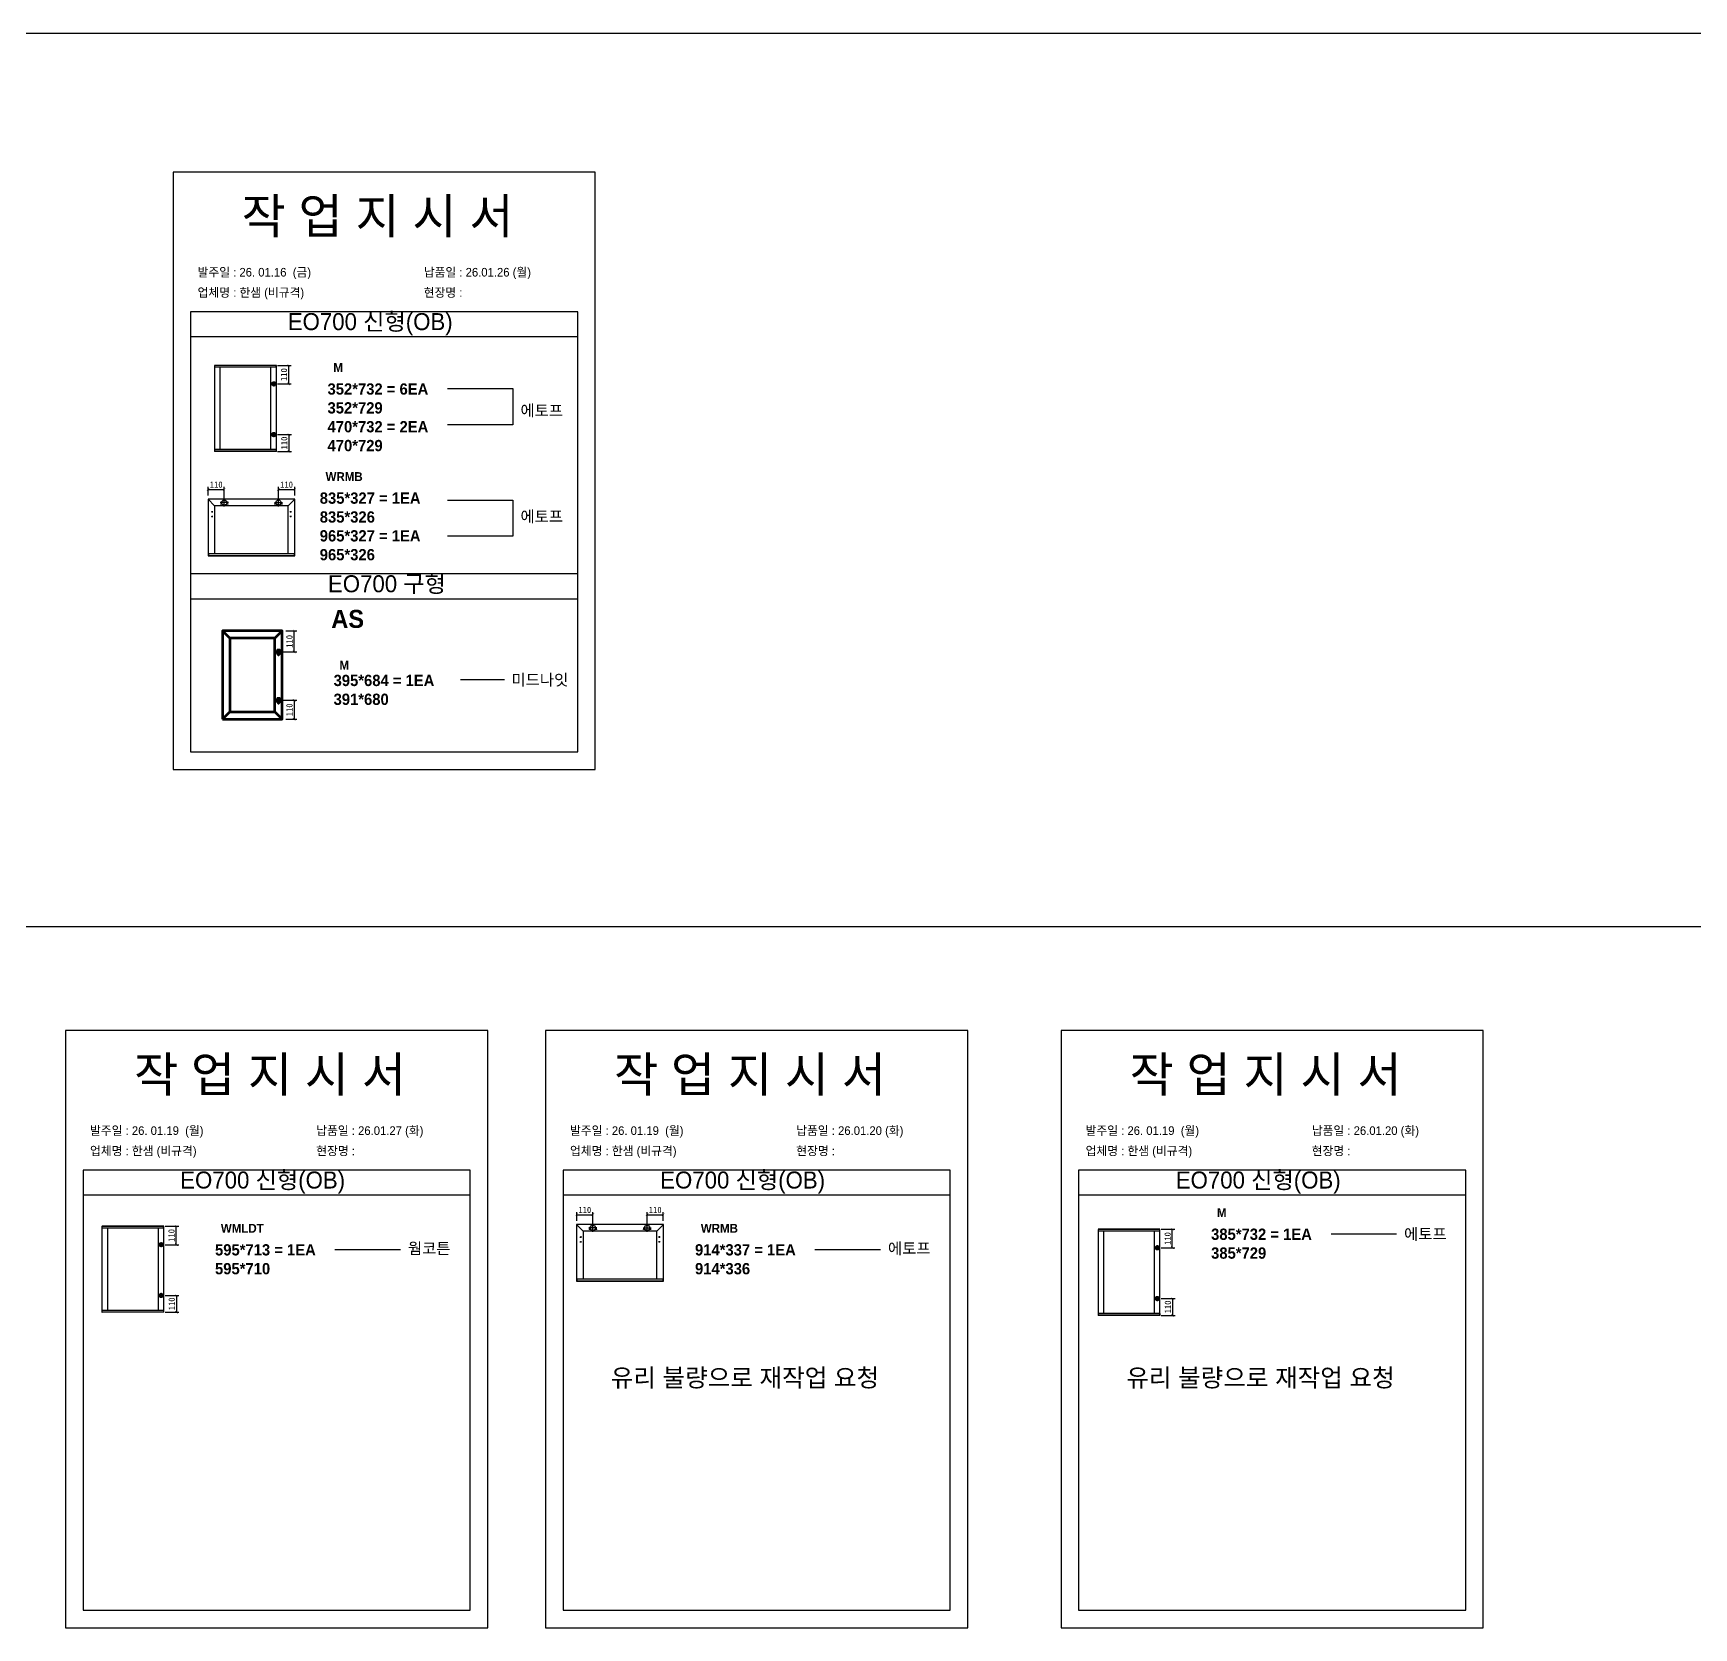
# Model space of a CAD drawing. Header units: millimetres. Extents: x -44117 to 256353, y -2095463 to 65325.
# Drawn here: x 112525 to 119132, y -644418 to -638074 of the extents above; entities that cross this region are included whole.
import ezdxf

# ---------------------------------------------------------------- set-up
doc = ezdxf.new("R2010")
doc.units = ezdxf.units.MM
doc.header["$LTSCALE"] = 10
doc.layers.add('Layer1', color=7, linetype='Continuous', lineweight=70)
doc.styles.add('MtX_Gulim', font='')
doc.styles.get('MtX_Gulim').set_extended_font_data('Gulim', bold=True)
doc.dimstyles.new('ISO-25', dxfattribs={"dimtxt": 2.5, "dimasz": 2.5, "dimexe": 1, "dimexo": 1, "dimtad": 1, "dimtxsty": 'Standard', "dimblk": 'ARCHTICK', "dimcen": 2.5, "dimadec": 0, "dimazin": 0, "dimtfac": 1, "dimtmove": 0, "dimatfit": 3, "dimfxl": 0, "dimarcsym": 0})

# ---------------------------------------------------------------- blocks, each defined once
blk = doc.blocks.new('_ArchTick')
at = {"color": 0, "linetype": 'ByBlock', "const_width": 0.15}
blk.add_lwpolyline([(-0.5, -0.5), (0.5, 0.5)], dxfattribs=at)
blk = doc.blocks.new('*D4545')
at = {"color": 0, "lineweight": -2}
for p, q in [((113497.2, -639395.1), (113551.9, -639395.1)), ((113541.9, -639468.7), (113541.9, -639395.1)), ((113497.2, -639468.7), (113551.9, -639468.7))]:
    blk.add_line(p, q, dxfattribs=at)
at = {"layer": 'Defpoints', "color": 0}
for p in [(113482.2, -639395.1), (113541.9, -639395.1), (113482.2, -639468.7)]:
    blk.add_point(p, dxfattribs=at)
at = {"color": 0, "lineweight": -2, "xscale": 10, "yscale": 10, "zscale": 10}
for p, rotation in [((113541.9, -639395.1), 90), ((113541.9, -639468.7), 270)]:
    blk.add_blockref('_ArchTick', p, dxfattribs=dict(at, rotation=rotation))
at = {"color": 0, "insert": (113523.1, -639431.9), "char_height": 25, "attachment_point": 5, "rotation": 90}
blk.add_mtext('110', dxfattribs=at)
blk = doc.blocks.new('*D4546')
at = {"color": 0, "lineweight": -2}
for p, q in [((113497.2, -639670.6), (113552.8, -639670.6)), ((113542.8, -639670.6), (113542.8, -639737.5)), ((113497.2, -639737.5), (113552.8, -639737.5))]:
    blk.add_line(p, q, dxfattribs=at)
at = {"layer": 'Defpoints', "color": 0}
for p in [(113482.2, -639670.6), (113482.2, -639737.5), (113542.8, -639737.5)]:
    blk.add_point(p, dxfattribs=at)
at = {"color": 0, "lineweight": -2, "xscale": 10, "yscale": 10, "zscale": 10}
for p, rotation in [((113542.8, -639670.6), 90), ((113542.8, -639737.5), 270)]:
    blk.add_blockref('_ArchTick', p, dxfattribs=dict(at, rotation=rotation))
at = {"color": 0, "insert": (113524.1, -639704), "char_height": 25, "attachment_point": 5, "rotation": 90}
blk.add_mtext('110', dxfattribs=at)
blk = doc.blocks.new('*D4547')
at = {"color": 0, "lineweight": -2}
for p, q in [((113220.9, -639913.1), (113220.9, -639878.5)), ((113220.9, -639888.5), (113285.5, -639888.5)), ((113285.5, -639925.8), (113285.5, -639878.5))]:
    blk.add_line(p, q, dxfattribs=at)
at = {"layer": 'Defpoints', "color": 0}
for p in [(113285.5, -639888.5), (113220.9, -639928.1), (113285.5, -639940.8)]:
    blk.add_point(p, dxfattribs=at)
at = {"color": 0, "lineweight": -2, "xscale": 10, "yscale": 10, "zscale": 10, "rotation": 180}
blk.add_blockref('_ArchTick', (113220.9, -639888.5), dxfattribs=at)
at = {"color": 0, "lineweight": -2, "xscale": 10, "yscale": 10, "zscale": 10}
blk.add_blockref('_ArchTick', (113285.5, -639888.5), dxfattribs=at)
at = {"color": 0, "insert": (113253.2, -639869.8), "char_height": 25, "attachment_point": 5}
blk.add_mtext('110', dxfattribs=at)
blk = doc.blocks.new('*D4548')
at = {"color": 0, "lineweight": -2}
for p, q in [((113501, -639925.8), (113501, -639878.5)), ((113501, -639888.5), (113565.5, -639888.5)), ((113565.5, -639913.1), (113565.5, -639878.5))]:
    blk.add_line(p, q, dxfattribs=at)
at = {"layer": 'Defpoints', "color": 0}
for p in [(113565.5, -639888.5), (113501, -639940.8), (113565.5, -639928.1)]:
    blk.add_point(p, dxfattribs=at)
at = {"color": 0, "lineweight": -2, "xscale": 10, "yscale": 10, "zscale": 10, "rotation": 180}
blk.add_blockref('_ArchTick', (113501, -639888.5), dxfattribs=at)
at = {"color": 0, "lineweight": -2, "xscale": 10, "yscale": 10, "zscale": 10}
blk.add_blockref('_ArchTick', (113565.5, -639888.5), dxfattribs=at)
at = {"color": 0, "insert": (113533.3, -639869.8), "char_height": 25, "attachment_point": 5}
blk.add_mtext('110', dxfattribs=at)
blk = doc.blocks.new('*D4549')
at = {"color": 0, "lineweight": -2}
for p, q in [((113530.7, -640451.1), (113573.5, -640451.1)), ((113563.5, -640535.2), (113563.5, -640451.1)), ((113516.6, -640535.2), (113573.5, -640535.2))]:
    blk.add_line(p, q, dxfattribs=at)
at = {"layer": 'Defpoints', "color": 0}
for p in [(113515.7, -640451.1), (113563.5, -640451.1), (113501.6, -640535.2)]:
    blk.add_point(p, dxfattribs=at)
at = {"color": 0, "lineweight": -2, "xscale": 10, "yscale": 10, "zscale": 10}
for p, rotation in [((113563.5, -640451.1), 90), ((113563.5, -640535.2), 270)]:
    blk.add_blockref('_ArchTick', p, dxfattribs=dict(at, rotation=rotation))
at = {"color": 0, "insert": (113544.7, -640493.2), "char_height": 25, "attachment_point": 5, "rotation": 90}
blk.add_mtext('110', dxfattribs=at)
blk = doc.blocks.new('*D4550')
at = {"color": 0, "lineweight": -2}
for p, q in [((113516.6, -640727.8), (113573.5, -640727.8)), ((113563.5, -640727.8), (113563.5, -640803.1)), ((113530.7, -640803.1), (113573.5, -640803.1))]:
    blk.add_line(p, q, dxfattribs=at)
at = {"layer": 'Defpoints', "color": 0}
for p in [(113501.6, -640727.8), (113515.7, -640803.1), (113563.5, -640803.1)]:
    blk.add_point(p, dxfattribs=at)
at = {"color": 0, "lineweight": -2, "xscale": 10, "yscale": 10, "zscale": 10}
for p, rotation in [((113563.5, -640727.8), 90), ((113563.5, -640803.1), 270)]:
    blk.add_blockref('_ArchTick', p, dxfattribs=dict(at, rotation=rotation))
at = {"color": 0, "insert": (113544.7, -640765.5), "char_height": 25, "attachment_point": 5, "rotation": 90}
blk.add_mtext('110', dxfattribs=at)
blk = doc.blocks.new('*D4555')
at = {"color": 0, "lineweight": -2}
for p, q in [((113049.6, -642819.9), (113104.2, -642819.9)), ((113094.2, -642893.5), (113094.2, -642819.9)), ((113049.6, -642893.5), (113104.2, -642893.5))]:
    blk.add_line(p, q, dxfattribs=at)
at = {"layer": 'Defpoints', "color": 0}
for p in [(113034.6, -642819.9), (113094.2, -642819.9), (113034.6, -642893.5)]:
    blk.add_point(p, dxfattribs=at)
at = {"color": 0, "lineweight": -2, "xscale": 10, "yscale": 10, "zscale": 10}
for p, rotation in [((113094.2, -642819.9), 90), ((113094.2, -642893.5), 270)]:
    blk.add_blockref('_ArchTick', p, dxfattribs=dict(at, rotation=rotation))
at = {"color": 0, "insert": (113075.4, -642856.7), "char_height": 25, "attachment_point": 5, "rotation": 90}
blk.add_mtext('110', dxfattribs=at)
blk = doc.blocks.new('*D4556')
at = {"color": 0, "lineweight": -2}
for p, q in [((113049.6, -643095.4), (113105.1, -643095.4)), ((113095.1, -643095.4), (113095.1, -643162.3)), ((113049.6, -643162.3), (113105.1, -643162.3))]:
    blk.add_line(p, q, dxfattribs=at)
at = {"layer": 'Defpoints', "color": 0}
for p in [(113034.6, -643095.4), (113034.6, -643162.3), (113095.1, -643162.3)]:
    blk.add_point(p, dxfattribs=at)
at = {"color": 0, "lineweight": -2, "xscale": 10, "yscale": 10, "zscale": 10}
for p, rotation in [((113095.1, -643095.4), 90), ((113095.1, -643162.3), 270)]:
    blk.add_blockref('_ArchTick', p, dxfattribs=dict(at, rotation=rotation))
at = {"color": 0, "insert": (113076.4, -643128.9), "char_height": 25, "attachment_point": 5, "rotation": 90}
blk.add_mtext('110', dxfattribs=at)
blk = doc.blocks.new('*D4561')
at = {"color": 0, "lineweight": -2}
for p, q in [((114687.6, -642798.8), (114687.6, -642764.2)), ((114687.6, -642774.2), (114752.1, -642774.2)), ((114752.1, -642811.5), (114752.1, -642764.2))]:
    blk.add_line(p, q, dxfattribs=at)
at = {"layer": 'Defpoints', "color": 0}
for p in [(114752.1, -642774.2), (114687.6, -642813.8), (114752.1, -642826.5)]:
    blk.add_point(p, dxfattribs=at)
at = {"color": 0, "lineweight": -2, "xscale": 10, "yscale": 10, "zscale": 10, "rotation": 180}
blk.add_blockref('_ArchTick', (114687.6, -642774.2), dxfattribs=at)
at = {"color": 0, "lineweight": -2, "xscale": 10, "yscale": 10, "zscale": 10}
blk.add_blockref('_ArchTick', (114752.1, -642774.2), dxfattribs=at)
at = {"color": 0, "insert": (114719.9, -642755.4), "char_height": 25, "attachment_point": 5}
blk.add_mtext('110', dxfattribs=at)
blk = doc.blocks.new('*D4562')
at = {"color": 0, "lineweight": -2}
for p, q in [((114967.7, -642811.5), (114967.7, -642764.2)), ((114967.7, -642774.2), (115032.2, -642774.2)), ((115032.2, -642798.8), (115032.2, -642764.2))]:
    blk.add_line(p, q, dxfattribs=at)
at = {"layer": 'Defpoints', "color": 0}
for p in [(115032.2, -642774.2), (114967.7, -642826.5), (115032.2, -642813.8)]:
    blk.add_point(p, dxfattribs=at)
at = {"color": 0, "lineweight": -2, "xscale": 10, "yscale": 10, "zscale": 10, "rotation": 180}
blk.add_blockref('_ArchTick', (114967.7, -642774.2), dxfattribs=at)
at = {"color": 0, "lineweight": -2, "xscale": 10, "yscale": 10, "zscale": 10}
blk.add_blockref('_ArchTick', (115032.2, -642774.2), dxfattribs=at)
at = {"color": 0, "insert": (115000, -642755.4), "char_height": 25, "attachment_point": 5}
blk.add_mtext('110', dxfattribs=at)
blk = doc.blocks.new('*D4563')
at = {"color": 0, "lineweight": -2}
for p, q in [((117012.8, -642832.2), (117067.4, -642832.2)), ((117057.4, -642905.9), (117057.4, -642832.2)), ((117012.8, -642905.9), (117067.4, -642905.9))]:
    blk.add_line(p, q, dxfattribs=at)
at = {"layer": 'Defpoints', "color": 0}
for p in [(116997.8, -642832.2), (117057.4, -642832.2), (116997.8, -642905.9)]:
    blk.add_point(p, dxfattribs=at)
at = {"color": 0, "lineweight": -2, "xscale": 10, "yscale": 10, "zscale": 10}
for p, rotation in [((117057.4, -642832.2), 90), ((117057.4, -642905.9), 270)]:
    blk.add_blockref('_ArchTick', p, dxfattribs=dict(at, rotation=rotation))
at = {"color": 0, "insert": (117038.7, -642869.1), "char_height": 25, "attachment_point": 5, "rotation": 90}
blk.add_mtext('110', dxfattribs=at)
blk = doc.blocks.new('*D4564')
at = {"color": 0, "lineweight": -2}
for p, q in [((117012.8, -643107.7), (117068.4, -643107.7)), ((117058.4, -643107.7), (117058.4, -643174.6)), ((117012.8, -643174.6), (117068.4, -643174.6))]:
    blk.add_line(p, q, dxfattribs=at)
at = {"layer": 'Defpoints', "color": 0}
for p in [(116997.8, -643107.7), (116997.8, -643174.6), (117058.4, -643174.6)]:
    blk.add_point(p, dxfattribs=at)
at = {"color": 0, "lineweight": -2, "xscale": 10, "yscale": 10, "zscale": 10}
for p, rotation in [((117058.4, -643107.7), 90), ((117058.4, -643174.6), 270)]:
    blk.add_blockref('_ArchTick', p, dxfattribs=dict(at, rotation=rotation))
at = {"color": 0, "insert": (117039.6, -643141.2), "char_height": 25, "attachment_point": 5, "rotation": 90}
blk.add_mtext('110', dxfattribs=at)

msp = doc.modelspace()

# ---------------------------------------------------------------- linework, layer by layer
at = {"color": 1}
for p, q in [((104015.69829, -638073.65237), (196284.84516, -638073.65237)), ((104015.69829, -638073.65237), (196284.84516, -638073.65237)), ((104015.69829, -641627.21161), (196284.84516, -641627.21161)), ((104015.69829, -641627.21161), (196284.84516, -641627.21161))]:
    msp.add_line(p, q, dxfattribs=at)
for p, q in [((114691.60531, -639181.75945), (113151.60531, -639181.75945)), ((114691.60531, -639281.75945), (113151.60531, -639281.75945)), ((113246.37575, -639395.34587), (113246.37575, -639737.23275)), ((113492.8764, -639395.7886), (113246.37575, -639395.7886)), ((113492.8764, -639402.47876), (113246.37575, -639402.47876)), ((113492.63043, -639395.09991), (113246.62172, -639395.09991)), ((113268.26635, -639401.98684), (113268.26635, -639730.09987)), ((113470.73984, -639730.09987), (113470.73984, -639402.47876)), ((113491.64659, -639402.47876), (113491.64659, -639395.09991)), ((113492.8764, -639737.23275), (113492.8764, -639395.34587)), ((113492.8764, -639730.09987), (113246.37575, -639730.09987)), ((113492.8764, -639736.79003), (113246.37575, -639736.79003)), ((113492.63043, -639737.47872), (113246.62172, -639737.47872)), ((113247.60556, -639737.47872), (113247.60556, -639730.09987)), ((113491.64659, -639730.09987), (113491.64659, -639737.47872)), ((113220.64608, -639928.11945), (113220.64608, -640152.45978)), ((113246.98684, -639954.4602), (113220.73277, -639927.91017)), ((113565.53192, -639927.82349), (113220.94205, -639927.82349)), ((113246.98684, -639954.4602), (113246.98684, -640144.46876)), ((113539.48713, -639954.4602), (113246.98684, -639954.4602)), ((113301.60552, -639940.84588), (113269.31868, -639940.84588)), ((113274.51145, -639946.76515), (113269.77603, -639946.76515)), ((113272.14374, -639944.39744), (113272.14374, -639949.13286)), ((113285.46209, -639956.9893), (113285.46209, -639924.70246)), ((113301.14816, -639946.76515), (113296.41274, -639946.76515)), ((113298.78045, -639944.39744), (113298.78045, -639949.13286)), ((113484.86846, -639940.84588), (113517.15529, -639940.84588)), ((113490.06124, -639946.76515), (113485.32582, -639946.76515)), ((113487.69353, -639944.39744), (113487.69353, -639949.13286)), ((113501.01188, -639956.9893), (113501.01188, -639924.70246)), ((113516.69795, -639946.76515), (113511.96253, -639946.76515)), ((113514.33024, -639944.39744), (113514.33024, -639949.13286)), ((113539.48713, -639954.4602), (113565.7412, -639927.91017)), ((113539.48713, -640143.87684), (113539.48713, -639954.4602)), ((113565.82788, -640152.45978), (113565.82788, -639928.11945)), ((113233.96445, -639977.54535), (113239.88372, -639977.54535)), ((113233.96445, -639996.48702), (113239.88372, -639996.48702)), ((113236.92408, -639974.58572), (113236.92408, -639980.50499)), ((113236.92408, -639993.52738), (113236.92408, -639999.44665)), ((113552.50953, -639977.54535), (113546.59026, -639977.54535)), ((113552.50953, -639996.48702), (113546.59026, -639996.48702)), ((113549.5499, -639974.58572), (113549.5499, -639980.50499)), ((113549.5499, -639993.52738), (113549.5499, -639999.44665)), ((113220.64608, -640143.87684), (113565.82788, -640143.87684)), ((113220.64608, -640151.92704), (113565.53192, -640151.92704)), ((113220.94205, -640152.75574), (113565.53192, -640152.75574)), ((113222.1259, -640143.87684), (113222.1259, -640152.75574)), ((113564.34807, -640152.75574), (113564.34807, -640143.87684)), ((114691.60531, -640224.72597), (113151.60531, -640224.72597)), ((114691.60531, -640324.72597), (113151.60531, -640324.72597)), ((114400.46348, -640646.24024), (114225.28588, -640646.24024)), ((114263.61863, -642596.86864), (112723.61863, -642596.86864)), ((116173.40407, -642596.86864), (114633.40407, -642596.86864)), ((118224.86716, -642596.86864), (116684.86716, -642596.86864)), ((114263.61863, -642696.86864), (112723.61863, -642696.86864)), ((116173.40407, -642696.86864), (114633.40407, -642696.86864)), ((118224.86716, -642696.86864), (116684.86716, -642696.86864)), ((112798.71318, -642820.16859), (112798.71318, -643162.05548)), ((113045.21383, -642820.61132), (112798.71318, -642820.61132)), ((113045.21383, -642827.30149), (112798.71318, -642827.30149)), ((113044.96786, -642819.92263), (112798.95915, -642819.92263)), ((112820.60378, -642826.80956), (112820.60378, -643154.9226)), ((113023.07726, -643154.9226), (113023.07726, -642827.30149)), ((113043.98402, -642827.30149), (113043.98402, -642819.92263)), ((113045.21383, -643162.05548), (113045.21383, -642820.16859)), ((114687.33046, -642813.76635), (114687.33046, -643038.10667)), ((114713.67121, -642840.1071), (114687.41714, -642813.55707)), ((115032.21629, -642813.47038), (114687.62642, -642813.47038)), ((114700.64882, -642863.19225), (114706.56809, -642863.19225)), ((114703.60845, -642860.23261), (114703.60845, -642866.15188)), ((114713.67121, -642840.1071), (114713.67121, -643030.11566)), ((115006.1715, -642840.1071), (114713.67121, -642840.1071)), ((114768.28989, -642826.49278), (114736.00305, -642826.49278)), ((114741.19582, -642832.41205), (114736.4604, -642832.41205)), ((114738.82811, -642830.04434), (114738.82811, -642834.77975)), ((114752.14646, -642842.63619), (114752.14646, -642810.34936)), ((114767.83253, -642832.41205), (114763.09712, -642832.41205)), ((114765.46482, -642830.04434), (114765.46482, -642834.77975)), ((114951.55283, -642826.49278), (114983.83967, -642826.49278)), ((114956.74561, -642832.41205), (114952.01019, -642832.41205)), ((114954.3779, -642830.04434), (114954.3779, -642834.77975)), ((114967.69625, -642842.63619), (114967.69625, -642810.34936)), ((114983.38232, -642832.41205), (114978.6469, -642832.41205)), ((114981.01461, -642830.04434), (114981.01461, -642834.77975)), ((115006.1715, -642840.1071), (115032.42557, -642813.55707)), ((115006.1715, -643029.52373), (115006.1715, -642840.1071)), ((115019.1939, -642863.19225), (115013.27463, -642863.19225)), ((115016.23427, -642860.23261), (115016.23427, -642866.15188)), ((115032.51225, -643038.10667), (115032.51225, -642813.76635)), ((116761.95764, -642832.49448), (116761.95764, -643174.38137)), ((117008.45828, -642832.93721), (116761.95764, -642832.93721)), ((117008.45828, -642839.62737), (116761.95764, -642839.62737)), ((117008.21232, -642832.24852), (116762.2036, -642832.24852)), ((116783.84824, -642839.13545), (116783.84824, -643167.24848)), ((116986.32172, -643167.24848), (116986.32172, -642839.62737)), ((117007.22847, -642839.62737), (117007.22847, -642832.24852)), ((117008.45828, -643174.38137), (117008.45828, -642832.49448)), ((114700.64882, -642882.13391), (114706.56809, -642882.13391)), ((114703.60845, -642879.17428), (114703.60845, -642885.09355)), ((115019.1939, -642882.13391), (115013.27463, -642882.13391)), ((115016.23427, -642879.17428), (115016.23427, -642885.09355)), ((114687.33046, -643029.52373), (115032.51225, -643029.52373)), ((114687.33046, -643037.57394), (115032.21629, -643037.57394)), ((114687.62642, -643038.40264), (115032.21629, -643038.40264)), ((114688.81027, -643029.52373), (114688.81027, -643038.40264)), ((115031.03244, -643038.40264), (115031.03244, -643029.52373)), ((113045.21383, -643154.9226), (112798.71318, -643154.9226)), ((113045.21383, -643161.61276), (112798.71318, -643161.61276)), ((113044.96786, -643162.30145), (112798.95915, -643162.30145)), ((112799.94299, -643162.30145), (112799.94299, -643154.9226)), ((113043.98402, -643154.9226), (113043.98402, -643162.30145)), ((117008.45828, -643167.24848), (116761.95764, -643167.24848)), ((117008.45828, -643173.93864), (116761.95764, -643173.93864)), ((117008.21232, -643174.62734), (116762.2036, -643174.62734)), ((116763.18745, -643174.62734), (116763.18745, -643167.24848)), ((117007.22847, -643167.24848), (117007.22847, -643174.62734))]:
    msp.add_line(p, q)
for points in [[(113081.60531, -641002.58973), (114761.60531, -641002.58973), (114761.60531, -638626.58973), (113081.60531, -638626.58973)], [(112653.61863, -644417.69891), (114333.61863, -644417.69891), (114333.61863, -642041.69891), (112653.61863, -642041.69891)], [(114563.40407, -644417.69891), (116243.40407, -644417.69891), (116243.40407, -642041.69891), (114563.40407, -642041.69891)], [(116614.86716, -644417.69891), (118294.86716, -644417.69891), (118294.86716, -642041.69891), (116614.86716, -642041.69891)]]:
    msp.add_lwpolyline(points, close=True)
for points in [[(113151.60531, -639181.75945), (113151.60531, -640932.58973), (114691.60531, -640932.58973), (114691.60531, -639181.75945)], [(114173.59189, -639487.71345), (114433.7313, -639487.71345), (114433.7313, -639631.80027), (114173.59189, -639631.80027)], [(114173.59189, -639930.91806), (114433.7313, -639930.91806), (114433.7313, -640075.00488), (114173.59189, -640075.00488)], [(112723.61863, -642596.86864), (112723.61863, -644347.69891), (114263.61863, -644347.69891), (114263.61863, -642596.86864)], [(114633.40407, -642596.86864), (114633.40407, -644347.69891), (116173.40407, -644347.69891), (116173.40407, -642596.86864)], [(116684.86716, -642596.86864), (116684.86716, -644347.69891), (118224.86716, -644347.69891), (118224.86716, -642596.86864)], [(117689.17378, -642850.47147), (117949.31319, -642850.47147)], [(113725.92932, -642912.53618), (113986.06873, -642912.53618)], [(115635.71476, -642912.53618), (115895.85417, -642912.53618)]]:
    msp.add_lwpolyline(points)
for centre, radius in [((113272.14374, -639946.76515), 0.94708), ((113285.46209, -639940.84588), 10.35872), ((113298.78045, -639946.76515), 0.94708), ((113487.69353, -639946.76515), 0.94708), ((113501.01188, -639940.84588), 10.35872), ((113514.33024, -639946.76515), 0.94708), ((113236.92408, -639977.54535), 0.88789), ((113236.92408, -639996.48702), 0.88789), ((113549.5499, -639977.54535), 0.88789), ((113549.5499, -639996.48702), 0.88789), ((114703.60845, -642863.19225), 0.88789), ((114738.82811, -642832.41205), 0.94708), ((114752.14646, -642826.49278), 10.35872), ((114765.46482, -642832.41205), 0.94708), ((114954.3779, -642832.41205), 0.94708), ((114967.69625, -642826.49278), 10.35872), ((114981.01461, -642832.41205), 0.94708), ((115016.23427, -642863.19225), 0.88789), ((114703.60845, -642882.13391), 0.88789), ((115016.23427, -642882.13391), 0.88789)]:
    msp.add_circle(centre, radius)
for centre, radius, start, end in [((113492.63043, -639395.34587), 0.24596, 0, 90), ((113246.62172, -639737.23276), 0.24596, 180, 270), ((113492.63043, -639737.23276), 0.24596, 270, 0), ((113220.94205, -639928.11945), 0.29596, 90, 180), ((113565.53192, -639928.11945), 0.29596, 0, 90), ((113220.94205, -640152.45978), 0.29596, 180, 270), ((113565.53192, -640152.45978), 0.29596, 270, 0), ((113044.96786, -642820.16859), 0.24596, 0, 90), ((114687.62642, -642813.76635), 0.29596, 90, 180), ((115032.21629, -642813.76635), 0.29596, 0, 90), ((117008.21232, -642832.49448), 0.24596, 0, 90), ((114687.62642, -643038.10667), 0.29596, 180, 270), ((115032.21629, -643038.10667), 0.29596, 270, 0), ((112798.95915, -643162.05549), 0.24596, 180, 270), ((113044.96786, -643162.05549), 0.24596, 270, 0), ((116762.2036, -643174.38137), 0.24596, 180, 270), ((117008.21232, -643174.38137), 0.24596, 270, 0)]:
    msp.add_arc(centre, radius, start, end)
at = {"layer": 'Layer1'}
for p, q in [((113482.23841, -639459.65119), (113482.23841, -639477.78159)), ((113482.23841, -639679.65955), (113482.23841, -639661.52914)), ((113308.15441, -640480.74025), (113278.50406, -640451.08991)), ((113486.05646, -640480.74025), (113515.7068, -640451.08991)), ((113489.31414, -640535.23481), (113513.96314, -640535.23481)), ((113489.31414, -640727.80364), (113513.96314, -640727.80364)), ((113278.50406, -640803.1268), (113308.15441, -640773.47646)), ((113515.7068, -640803.1268), (113486.05646, -640773.47646)), ((113486.05646, -640773.47646), (113515.7068, -640803.1268)), ((113034.57584, -642884.47391), (113034.57584, -642902.60431)), ((116997.8203, -642896.7998), (116997.8203, -642914.9302)), ((113034.57584, -643104.48227), (113034.57584, -643086.35187)), ((116997.8203, -643116.80816), (116997.8203, -643098.67776))]:
    msp.add_line(p, q, dxfattribs=at)
for points in [[(113491.30361, -639468.71639), (113473.17321, -639468.71639)], [(113491.30361, -639670.59435), (113473.17321, -639670.59435)], [(113278.50406, -640803.1268), (113515.7068, -640803.1268), (113515.7068, -640451.08991), (113278.50406, -640451.08991)], [(113308.15441, -640773.47646), (113486.05646, -640773.47646), (113486.05646, -640480.74025), (113308.15441, -640480.74025)], [(113501.63864, -640522.91031), (113501.63864, -640547.55931)], [(113501.63864, -640715.47915), (113501.63864, -640740.12814)], [(113043.64104, -642893.53911), (113025.51064, -642893.53911)], [(117006.8855, -642905.865), (116988.7551, -642905.865)], [(113043.64104, -643095.41707), (113025.51064, -643095.41707)], [(117006.8855, -643107.74296), (116988.7551, -643107.74296)]]:
    msp.add_lwpolyline(points, close=True, dxfattribs=at)
for centre, radius in [((113482.23841, -639468.71639), 6.04347), ((113482.23841, -639670.59435), 6.04347), ((113501.63864, -640535.23481), 8.21633), ((113501.63864, -640727.80364), 8.21633), ((113034.57584, -642893.53911), 6.04347), ((116997.8203, -642905.865), 6.04347), ((113034.57584, -643095.41707), 6.04347), ((116997.8203, -643107.74296), 6.04347)]:
    msp.add_circle(centre, radius, dxfattribs=at)

# ---------------------------------------------------------------- texts
at = {"linetype": 'Continuous', "style": 'MtX_Gulim'}
for s, height, p in [('M', 35.04934, (113719.46021, -639420.95535)), ('WRMB', 35.049344, (113688.49618, -639855.08512)), ('M', 35.04934, (113743.60061, -640605.59861)), ('M', 35.04934, (117235.0421, -642783.71338)), ('WMLDT', 35.049344, (113271.79764, -642845.77808)), ('WRMB', 35.049344, (115181.58308, -642845.77808))]:
    msp.add_text(s, height=height, dxfattribs=at).set_placement(p)
at = {"color": 1, "linetype": 'Continuous', "style": 'MtX_Gulim'}
for s, height, p in [('AS', 71.689532, (113711.22305, -640439.63791)), ('유리 불량으로 재작업 요청', 71.6895323, (114822.98383, -643458.66239)), ('유리 불량으로 재작업 요청', 71.6895323, (116874.44693, -643458.66239))]:
    msp.add_text(s, height=height, dxfattribs=at).set_placement(p)
at = {"attachment_point": 1}
for s, width, gutter_width, heights, insert, char_height in [('{\\fGulim|b0|i0|c129|p50;작 업 지 시 서}', 3307.3198183, 12.5, [-155.84554], (113354.41191, -638730.75224), 140), ('\\pt11;{\\fGulim|b0|i0|c129|p50;발주일 : 26. 01.16  (금)}', 3307.3198183, 12.5, [34.50412], (113179.20256, -639007.47266), 34.3), ('{\\fGulim|b0|i0|c129|p50;납품일 : 26.01.26 (월)}', 3307.3198183, 12.5, [35.09023], (114079.18054, -639007.47266), 34.3), ('{\\fGulim|b0|i0|c129|p50;업체명 : 한샘 (비규격)}', 3307.3198183, 12.5, [36.11279], (113179.20256, -639088.12884), 34.3), ('{\\fGulim|b0|i0|c129|p50;현장명 : }', 3307.3198183, 12.5, [-38.2735], (114079.18054, -639088.12884), 34.3), ('{\\fGulim|b0|i0|c129|p50;\\C1;\\C256;EO700 신형(OB)}', 1597.0710432, 6.03612, [-85.06834], (113537.94637, -639187.28816), 67.6045736), ('{\\f굴림|b1|i0|c129|p50;352*732 = 6EA^J\\C1;352*729\\P\\C256;470*732 = 2EA\\P\\C1;470*729}', 13607.1496112, 175, [-271.4881], (113696.23306, -639466.64239), 45), ('{\\f굴림|b1|i0|c129|p50;에토프}', 13607.1496112, 175, [-50.05952], (114463.90976, -639552.3963), 45), ('{\\f굴림|b1|i0|c129|p50;835*327 = 1EA^J\\C1;835*326\\P\\C256;965*327 = 1EA\\P\\C1;965*326}', 13607.1496112, 175, [-271.42857], (113665.26902, -639900.77216), 45), ('{\\f굴림|b1|i0|c129|p50;에토프}', 13607.1496112, 175, [-50.05952], (114463.90976, -639973.80597), 45), ('{\\fGulim|b0|i0|c129|p50;EO700 구형}', 1597.0710432, 6.03612, [-75.43626], (113697.9185, -640230.25467), 67.6045736), ('{\\f굴림|b1|i0|c129|p50;395*684 = 1EA\\P\\C1;391*680}', 13607.1496112, 175, [-121.36905], (113720.37345, -640626.12616), 45), ('{\\f굴림|b1|i0|c129|p50;미드나잇}', 13607.1496112, 175, [-50.17857], (114428.29622, -640623.8064), 45), ('{\\fGulim|b0|i0|c129|p50;작 업 지 시 서}', 3307.3198183, 12.5, [-155.84554], (112926.42524, -642145.86143), 140), ('{\\fGulim|b0|i0|c129|p50;작 업 지 시 서}', 3307.3198183, 12.5, [-155.84554], (114836.21067, -642145.86143), 140), ('{\\fGulim|b0|i0|c129|p50;작 업 지 시 서}', 3307.3198183, 12.5, [-155.84554], (116887.67376, -642145.86143), 140), ('\\pt11;{\\fGulim|b0|i0|c129|p50;발주일 : 26. 01.19  (월)}', 3307.3198183, 12.5, [34.50412], (112751.21588, -642422.58185), 34.3), ('{\\fGulim|b0|i0|c129|p50;납품일 : 26.01.27 (화)}', 3307.3198183, 12.5, [35.09023], (113651.19386, -642422.58185), 34.3), ('\\pt11;{\\fGulim|b0|i0|c129|p50;발주일 : 26. 01.19  (월)}', 3307.3198183, 12.5, [34.50412], (114661.00132, -642422.58185), 34.3), ('{\\fGulim|b0|i0|c129|p50;납품일 : 26.01.20 (화)}', 3307.3198183, 12.5, [35.09023], (115560.9793, -642422.58185), 34.3), ('\\pt11;{\\fGulim|b0|i0|c129|p50;발주일 : 26. 01.19  (월)}', 3307.3198183, 12.5, [34.50412], (116712.46441, -642422.58185), 34.3), ('{\\fGulim|b0|i0|c129|p50;납품일 : 26.01.20 (화)}', 3307.3198183, 12.5, [35.09023], (117612.44239, -642422.58185), 34.3), ('{\\fGulim|b0|i0|c129|p50;업체명 : 한샘 (비규격)}', 3307.3198183, 12.5, [36.11279], (112751.21588, -642503.23803), 34.3), ('{\\fGulim|b0|i0|c129|p50;현장명 : }', 3307.3198183, 12.5, [-38.2735], (113651.19386, -642503.23803), 34.3), ('{\\fGulim|b0|i0|c129|p50;업체명 : 한샘 (비규격)}', 3307.3198183, 12.5, [36.11279], (114661.00132, -642503.23803), 34.3), ('{\\fGulim|b0|i0|c129|p50;현장명 : }', 3307.3198183, 12.5, [-38.2735], (115560.9793, -642503.23803), 34.3), ('{\\fGulim|b0|i0|c129|p50;업체명 : 한샘 (비규격)}', 3307.3198183, 12.5, [36.11279], (116712.46441, -642503.23803), 34.3), ('{\\fGulim|b0|i0|c129|p50;현장명 : }', 3307.3198183, 12.5, [-38.2735], (117612.44239, -642503.23803), 34.3), ('{\\fGulim|b0|i0|c129|p50;\\C1;\\C256;EO700 신형(OB)}', 1597.0710432, 6.03612, [-85.06834], (113109.95969, -642602.39735), 67.6045736), ('{\\fGulim|b0|i0|c129|p50;\\C1;\\C256;EO700 신형(OB)}', 1597.0710432, 6.03612, [-85.06834], (115019.74513, -642602.39735), 67.6045736), ('{\\fGulim|b0|i0|c129|p50;\\C1;\\C256;EO700 신형(OB)}', 1597.0710432, 6.03612, [-85.06834], (117071.20822, -642602.39735), 67.6045736), ('{\\f굴림|b1|i0|c129|p50;385*732 = 1EA^J\\C1;385*729}', 13607.1496112, 175, [-121.30952], (117211.81494, -642829.40042), 45), ('{\\f굴림|b1|i0|c129|p50;에토프}', 13607.1496112, 175, [-50.05952], (117979.49165, -642828.50619), 45), ('{\\f굴림|b1|i0|c129|p50;595*713 = 1EA^J\\C1;595*710}', 13607.1496112, 175, [-121.36905], (113248.57048, -642891.46512), 45), ('{\\f굴림|b1|i0|c129|p50;웜코튼}', 13607.1496112, 175, [-48.57143], (114016.24719, -642885.92148), 45), ('{\\f굴림|b1|i0|c129|p50;914*337 = 1EA^J\\C1;914*336}', 13607.1496112, 175, [-121.36905], (115158.35592, -642891.46512), 45), ('{\\f굴림|b1|i0|c129|p50;에토프}', 13607.1496112, 175, [-50.05952], (115926.03263, -642885.92148), 45)]:
    msp.add_mtext_dynamic_manual_height_columns(s, width=width, gutter_width=gutter_width, heights=heights, dxfattribs=dict(at, insert=insert, char_height=char_height))

# ---------------------------------------------------------------- dimensions: what is measured, and where the dimension line sits
for base, p1, p2, picture, middle in [((113541.85219, -639395.09991), (113482.23841, -639468.71639), (113482.23841, -639395.09991), '*D4545', (113523.10219, -639431.90815)), ((113542.80566, -639737.47872), (113482.23841, -639670.59435), (113482.23841, -639737.47872), '*D4546', (113524.05566, -639704.03653)), ((113563.46627, -640451.08991), (113501.63864, -640535.23481), (113515.7068, -640451.08991), '*D4549', (113544.71627, -640493.16236)), ((113563.46627, -640803.1268), (113501.63864, -640727.80364), (113515.7068, -640803.1268), '*D4550', (113544.71627, -640765.46522)), ((113094.18962, -642819.92263), (113034.57584, -642893.53911), (113034.57584, -642819.92263), '*D4555', (113075.43962, -642856.73087)), ((117057.43407, -642832.24852), (116997.8203, -642905.865), (116997.8203, -642832.24852), '*D4563', (117038.68407, -642869.05676)), ((113095.14309, -643162.30145), (113034.57584, -643095.41707), (113034.57584, -643162.30145), '*D4556', (113076.39309, -643128.85926)), ((117058.38755, -643174.62734), (116997.8203, -643107.74296), (116997.8203, -643174.62734), '*D4564', (117039.63755, -643141.18515))]:
    dim = msp.add_linear_dim(base=base, p1=p1, p2=p2, angle=90, text='110', dimstyle='ISO-25', override={"dimscale": 10, "dimasz": 1, "dimexo": 1.5, "dimtxsty": 'Standard'})
    dim.commit()
    dim.dimension.update_dxf_attribs({"geometry": picture, "text_midpoint": middle})
for base, p1, p2, picture, middle in [((113285.4621, -639888.53905), (113220.94205, -639928.11945), (113285.4621, -639940.84588), '*D4547', (113253.20207, -639869.78905)), ((113565.53192, -639888.53905), (113501.01188, -639940.84588), (113565.53192, -639928.11945), '*D4548', (113533.2719, -639869.78905)), ((114752.14647, -642774.18595), (114687.62642, -642813.76635), (114752.14647, -642826.49278), '*D4561', (114719.88644, -642755.43595)), ((115032.21629, -642774.18595), (114967.69625, -642826.49278), (115032.21629, -642813.76635), '*D4562', (114999.95627, -642755.43595))]:
    dim = msp.add_linear_dim(base=base, p1=p1, p2=p2, text='110', dimstyle='ISO-25', override={"dimscale": 10, "dimasz": 1, "dimexo": 1.5, "dimtxsty": 'Standard'})
    dim.commit()
    dim.dimension.update_dxf_attribs({"geometry": picture, "text_midpoint": middle})

doc.saveas('drawing.dxf')
